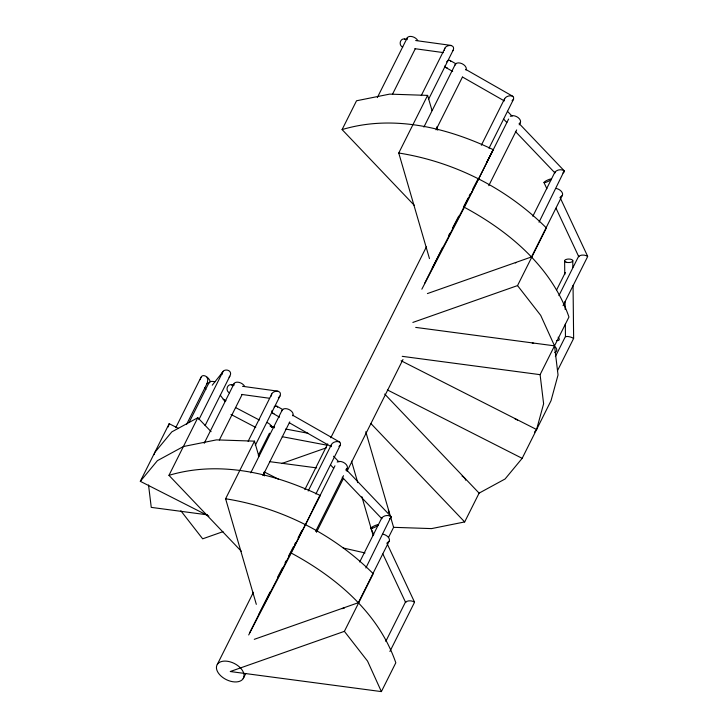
<?xml version="1.0" encoding="UTF-8"?>
<svg xmlns="http://www.w3.org/2000/svg" width="728" height="728" viewBox="0 0 728 728"><rect width="100%" height="100%" fill="white"/><g stroke="black" fill="none" stroke-linecap="round" stroke-linejoin="round"><path stroke-width="1.09" d="M271.253 396.068C270.78 390.044 282.983 389.252 279.989 396.005L255.301 445.309M444.399 50.305C443.925 44.29 456.119 43.498 453.135 50.25L428.446 99.545M221.922 374.592C221.84 367.24 233.788 369.487 229.811 376.24L205.105 425.561M200.3 379.616C201.319 371.781 209.045 377.013 210.347 381.809M405.733 602.484C406.288 600.172 413.222 600.345 414.469 602.42L389.908 651.469M578.878 256.72C579.433 254.409 586.368 254.591 587.605 256.666L563.044 305.705M154.163 454.654L154.755 452.507L171.835 431.859L197.816 417.717L211.084 431.64M168.304 426.917L169.178 423.696L178.278 428.319M534.461 432.104L536.591 429.529L543.616 403.767L540.094 374.656L568.95 317.026C551.815 267.231 509.491 231.604 464.382 207.289L493.238 149.668C446.719 127.455 392.774 114.396 342.096 129.593L414.432 205.496M365.884 567.967L391.118 516.616C388.506 514.65 383.392 515.315 381.709 518.209L381.836 518.718L342.233 477.204M539.029 222.204L564.264 170.862C561.643 168.896 556.529 169.56 554.845 172.445L554.982 172.964L515.379 131.45M315.87 493.994L340.431 444.954C341.86 439.366 330.821 441.314 331.204 445.991M489.007 148.239L513.568 99.19C515.005 93.612 503.967 95.559 504.349 100.237M186.523 424.515L207.198 383.219L207.844 379.652L207.016 377.332M208.881 516.125L140.322 481.326L169.178 423.696M175.785 427.618L200.983 377.313M189.189 422.258L208.982 382.737M241.286 551.251L168.96 475.348L197.816 417.717M342.096 129.593L356.529 100.773L389.635 94.121L427.609 95.395L432.032 110.592M198.917 419.601L222.604 372.29M204.195 443.306L234.134 383.519M377.341 97.552L407.28 37.765M219.356 440.003L242.196 394.394M392.501 94.24L415.333 48.64M248.102 441.35L271.808 394.021M421.248 95.596L444.945 48.266M256.32 604.349L225.607 498.771L254.472 441.15L216.489 439.876L183.383 446.537L157.403 460.669L140.322 481.326M429.465 258.595L398.753 153.017L427.609 95.395M258.294 455.482L269.46 433.187M250.76 472.818L282.218 409.991M423.896 127.063L455.364 64.228M262.881 475.593L289.771 421.876M436.017 129.83L462.407 77.132M217.299 664.427L253.426 592.274M304.832 489.625L327.727 443.898M330.785 437.801L426.462 246.737M308.199 490.99L331.522 444.399M481.335 145.236L504.668 98.644M249.649 632.778L270.052 592.037M424.779 283.046L442.688 247.274M248.703 634.952L291.236 553.053L320.093 495.422C273.582 473.218 219.629 460.151 168.96 475.348M305.533 524.597L334.962 465.811M478.669 178.833L508.617 119.046M315.615 531.413L343.525 475.675M346.064 470.616L347.083 468.586M488.761 185.658L516.671 129.921M519.21 124.852L520.229 122.823M243.188 678.623A14.778 9.018 26.6 0 0 227.964 661.352A14.778 9.018 26.6 0 0 219.583 674.592A14.778 9.018 26.6 0 0 243.188 678.623L245.736 673.537M316.471 532.277L343.443 478.414M347.01 471.307L402.984 359.514M359.696 561.989L381.9 517.654M532.841 216.234L555.036 171.899M388.615 537.264L393.593 527.327L365.784 431.75M358.667 602.065L389.116 541.259M531.813 256.311L562.262 195.504M291.236 553.053C336.354 577.359 378.669 612.985 395.814 662.789L381.381 691.6L230.248 671.525L344.389 631.349L373.246 573.728C333.406 533.952 281.199 507.553 225.607 498.771M412.858 322.431L517.535 285.594L546.391 227.964C506.551 188.188 454.345 161.798 398.753 153.017M556.702 289.762L565.328 272.536M385.785 641.368L405.56 601.874M558.922 295.614L578.705 256.11M393.593 527.327L431.567 528.601L464.673 521.94L479.106 493.129L505.077 478.988L522.167 458.34L551.023 400.709L558.039 374.956L554.527 345.846L540.704 315.361L517.535 285.594M555.364 356.593L565.456 336.445L565.319 324.069M557.511 370.634L573.637 338.438L573.054 285.376M448.767 235.299L449.813 233.279M452.425 228.246L458.704 216.152M463.418 207.089L468.122 198.025M469.169 196.005L470.215 193.994M472.836 188.952L477.541 179.889M486.44 162.763L493.238 149.668M432.241 268.141L478.815 178.478M421.849 289.189L464.382 207.289M277.714 577.022L282.428 567.958M285.039 562.917L286.086 560.906M288.707 555.864L293.411 546.801M294.458 544.79L295.504 542.77M298.125 537.737L301.783 530.685M313.295 508.517L320.093 495.422M259.104 613.895L305.669 524.233M229.083 377.231L229.811 376.24M452.425 51.206L453.135 50.25M279.989 396.005L278.342 397.788M206.524 384.111L207.198 383.219M513.568 99.19L512.057 100.71M340.431 444.954L338.911 446.464M212.248 385.194L223.332 371.298M564.209 171.926L562.917 172.982M391.063 517.681L389.78 518.736M427.418 293.575L531.959 256.775M281.663 463.545L326.472 447.775M223.032 531.649L202.666 538.82L180.853 510.801M254.272 639.33L358.822 602.538M573.373 338.511C572.981 337.301 566.175 335.726 565.756 336.8M415.706 327.4L554.527 345.846M402.229 356.338L540.094 374.656M269.669 461.652L316.689 467.895M207.453 514.842L151.251 507.38L148.539 484.985M404.559 39.021L406.779 39.321M415.67 40.541L451.233 45.427M414.86 48.685L443.534 52.625M231.413 384.775L233.633 385.085M242.524 386.304L278.096 391.191M241.714 394.449L269.287 398.234M274.583 426.917L270.134 426.071L272.345 427.473M285.722 429.029L307.99 433.242M282.218 436.7L326.717 445.136M343.252 548.002L365.019 552.934M401.092 360.742L536.591 429.529M387.433 389.944L522.167 458.34M264.237 471.953L278.387 479.133M235.472 407.516L259.35 420.038M270.297 425.78L274.274 427.864M230.994 414.45L255.737 427.427M450.022 60.442L455.928 63.818M465.756 69.424L512.931 96.369M445.855 67.531L452.68 71.426M462.426 76.986L504.331 100.919M276.886 406.206L282.783 409.573M292.611 415.188L339.794 442.124M272.709 413.286L279.534 417.18M289.28 422.75L331.185 446.674M507.434 111.284L512.102 116.18M519.11 123.523L564.264 170.862M503.73 119.237L506.834 122.495M384.675 394.039L479.106 493.129M370.816 423.45L464.673 521.94M333.515 456.229L338.966 461.934M345.973 469.287L391.118 516.616M330.585 464.992L333.697 468.25M344.389 631.349L367.567 661.124L381.381 691.6M220.338 395.249L225.007 401.51M204.532 387.724L205.878 389.535M559.996 197.343L587.678 256.356M543.998 182.582L546.883 188.734M556.028 208.217L578.633 256.42M386.85 543.097L414.532 602.12M370.861 528.337L373.746 534.489M382.882 553.981L405.496 602.174M436.773 126.89L437.719 130.148M351.533 461.17L357.776 482.637M361.871 496.687L373.191 535.599M254.472 441.15L258.895 456.356M263.627 472.645L264.582 475.903M572.781 260.533L572.854 267.312M564.628 261.052L564.773 274.556M565.074 301.565L565.155 309.446M406.998 39.712A6.052 3.695 26.6 0 1 410.92 36.418A6.052 3.695 26.6 0 1 417.726 40.504M402.73 47.02A4.113 3.458 -82.2 0 1 400.436 41.614A4.113 3.458 -82.2 0 1 405.387 39.385M455.036 65.138A6.052 3.695 26.6 0 1 461.934 63.655A6.052 3.695 26.6 0 1 465.956 70.043M446.61 61.889A4.113 2.293 -60.3 0 1 450.714 61.534M447.101 67.668A4.113 2.293 -60.3 0 1 445.099 65.629M472.254 191.91A6.052 3.695 26.6 0 1 472.581 191M510.319 116.307A6.052 3.695 26.6 0 1 518.209 117.654A6.052 3.695 26.6 0 1 519.528 123.542M515.315 262.963A6.052 3.695 26.6 0 1 516.316 262.499M556.028 188.434A6.052 3.695 26.6 0 1 562.107 192.438A6.052 3.695 26.6 0 1 560.56 196.678M532.25 343.125A6.052 3.695 26.6 0 1 533.66 343.234M514.66 418.636A6.052 3.695 26.6 0 1 517.399 420.147M554.445 346.164A6.052 3.695 26.6 0 1 554.763 352.516M558.13 337.191A4.113 2.075 30.4 0 1 556.665 340.486M208.645 383.647A6.052 3.695 26.6 0 1 214.815 381.863M462.08 476.13A6.052 3.695 26.6 0 1 465.674 480.207M233.852 385.476A6.052 3.695 26.6 0 1 237.783 382.173A6.052 3.695 26.6 0 1 244.581 386.268M229.584 392.783A4.113 3.458 -82.2 0 1 227.5 386.877A4.113 3.458 -82.2 0 1 232.969 385.758M388.306 510.255A6.052 3.695 26.6 0 1 388.788 512.412M281.891 410.901A6.052 3.695 26.6 0 1 288.789 409.409A6.052 3.695 26.6 0 1 292.82 415.797M274.165 406.916A4.113 2.293 -60.3 0 1 277.577 407.289M273.956 413.422A4.113 2.293 -60.3 0 1 272.081 410.456M299.108 537.664A6.052 3.695 26.6 0 1 299.436 536.754M337.182 462.062A6.052 3.695 26.6 0 1 345.063 463.408A6.052 3.695 26.6 0 1 346.392 469.296M342.169 608.717A6.052 3.695 26.6 0 1 344.426 608.071M382.882 534.197A6.052 3.695 26.6 0 1 388.961 538.201A6.052 3.695 26.6 0 1 387.414 542.433M266.73 422.449A6.052 3.695 26.6 0 1 271.772 427.172M223.196 399.262A6.052 3.695 26.6 0 1 225.935 400.764M545.436 182.464A4.113 0.728 -25.1 0 0 551.405 179.234A4.113 0.728 -25.1 0 0 546.273 180.717A4.113 0.728 -25.1 0 0 545.436 182.464M566.184 262.207A4.113 1.756 -0.6 0 0 572.772 260.997A4.113 1.756 -0.6 0 0 567.148 259.177A4.113 1.756 -0.6 0 0 566.184 262.207M372.29 528.219A4.113 0.728 -25.1 0 0 378.26 524.997A4.113 0.728 -25.1 0 0 373.127 526.471A4.113 0.728 -25.1 0 0 372.29 528.219"/></g></svg>
